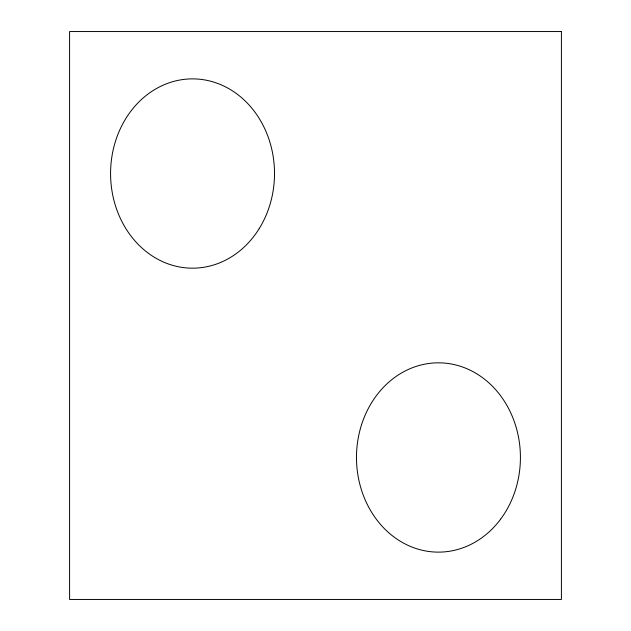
<?xml version="1.0" encoding="UTF-8"?>
<svg xmlns="http://www.w3.org/2000/svg" width="631" height="631" viewBox="0 0 631 631"><rect width="100%" height="100%" fill="white"/><g stroke="black" fill="none" stroke-linecap="round" stroke-linejoin="round"><path stroke-width="0.95" d="M561.409 31.55L69.591 31.55L69.591 599.45L561.409 599.45L561.409 31.55M500.596 519.195A94.65 81.967 -90 0 0 453.673 364.473A94.65 81.967 -90 0 0 361.09 488.757A94.65 81.967 -90 0 0 500.596 519.195M259.246 228.54A94.65 81.967 -90 0 0 200.461 79.317A94.65 81.967 -90 0 0 117.934 212.718A94.65 81.967 -90 0 0 259.246 228.54"/></g></svg>
